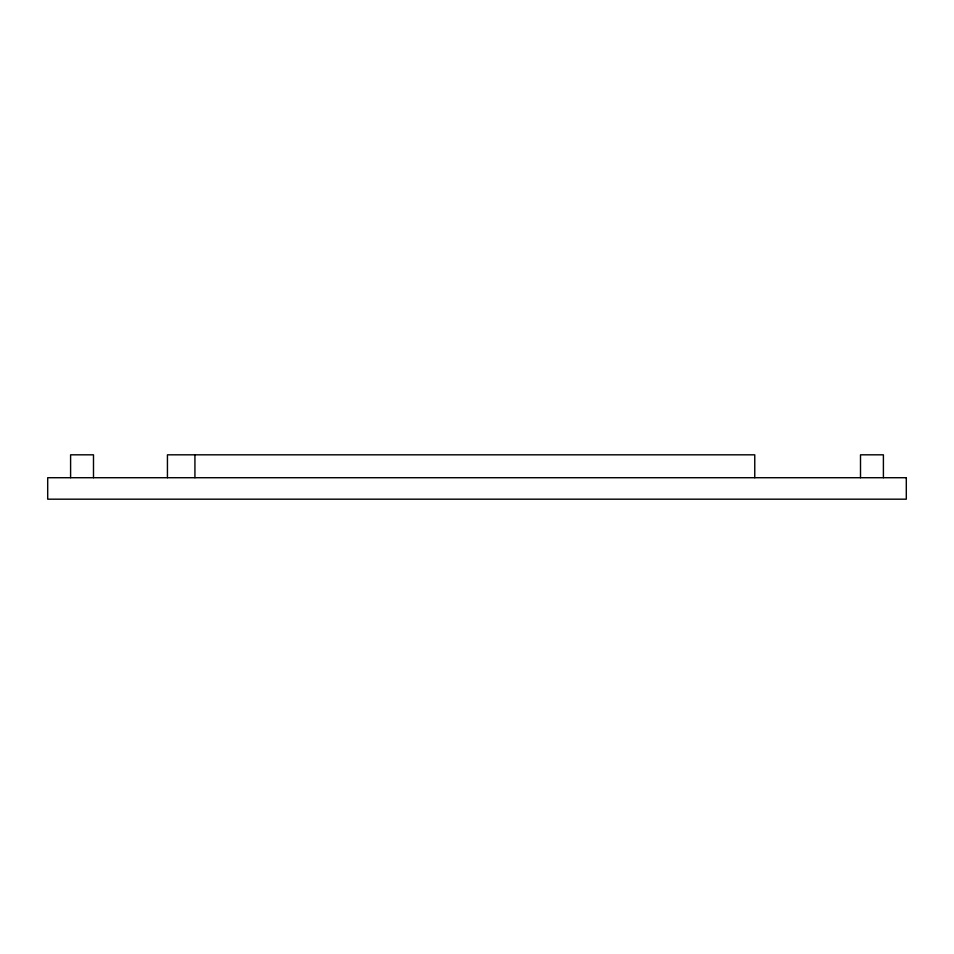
<?xml version="1.0" encoding="UTF-8"?>
<svg xmlns="http://www.w3.org/2000/svg" width="954" height="954" viewBox="0 0 954 954"><rect width="100%" height="100%" fill="white"/><g stroke="black" fill="none" stroke-linecap="round" stroke-linejoin="round"><path stroke-width="1.43" d="M883.404 477.715L883.404 454.819L860.508 454.819L860.508 477.715M754.757 477.715L754.757 454.819L167.439 454.819L167.439 477.715M194.926 454.819L194.926 477.715M93.492 477.715L93.492 454.819L70.596 454.819L70.596 477.715M906.3 477.715L47.7 477.715L47.7 499.18L906.3 499.18L906.3 477.715"/></g></svg>
